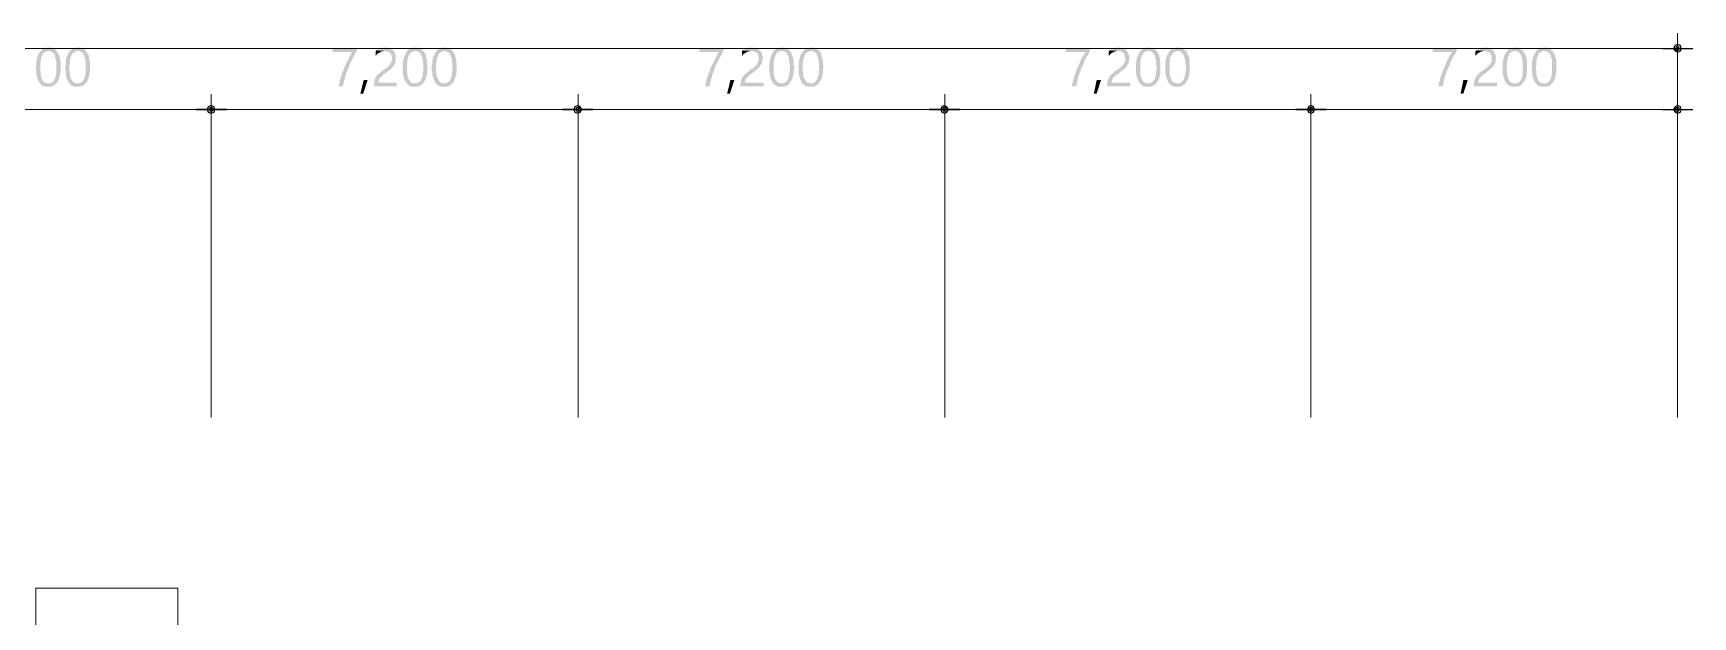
# Model space of a CAD drawing. Header units: millimetres. Extents: x -750 to 90962, y 11972 to 66109.
# Drawn here: x 58176 to 90761, y 38042 to 49506 of the extents above; entities that cross this region are included whole.
import ezdxf

# ---------------------------------------------------------------- set-up
doc = ezdxf.new("R2010")
doc.units = ezdxf.units.MM
doc.layers.add('PDF_솔리드 채우기', color=7, linetype='Continuous')
doc.layers.add('PDF_형상', color=7, linetype='Continuous')

msp = doc.modelspace()

# ---------------------------------------------------------------- hatches: boundary and pattern name
at = {"layer": 'PDF_솔리드 채우기', "transparency": 33554559}
for points in [[(58482, 49223), (58482, 49223), (58454, 49223), (58435, 49223), (58416, 49214), (58397, 49205), (58378, 49205), (58369, 49195), (58350, 49186), (58331, 49167), (58322, 49158), (58482, 49158), (58482, 49158), (58491, 49158), (58510, 49148), (58520, 49148), (58538, 49139), (58548, 49139), (58557, 49129), (58567, 49120), (58576, 49111), (58585, 49092), (58595, 49082), (58604, 49063), (58604, 49045), (58614, 49026), (58614, 49007), (58623, 48988), (58623, 48969), (58633, 48941), (58633, 48913), (58633, 48885), (58633, 48856), (58633, 48828), (58633, 48809), (58633, 48781), (58633, 48753), (58633, 48725), (58623, 48706), (58623, 48678), (58614, 48659), (58614, 48640), (58604, 48621), (58595, 48602), (58595, 48593), (58585, 48574), (58576, 48565), (58567, 48555), (58557, 48546), (58538, 48536), (58529, 48527), (58520, 48527), (58501, 48518), (58491, 48518), (58473, 48518), (58623, 48518), (58642, 48536), (58651, 48546), (58661, 48555), (58670, 48574), (58670, 48593), (58680, 48602), (58689, 48621), (58689, 48640), (58698, 48659), (58698, 48678), (58708, 48696), (58708, 48725), (58708, 48743), (58717, 48762), (58717, 48791), (58717, 48809), (58717, 48838), (58717, 48838), (58717, 48866), (58717, 48894), (58717, 48922), (58708, 48951), (58708, 48969), (58708, 48988), (58698, 49016), (58698, 49035), (58689, 49054), (58689, 49073), (58680, 49092), (58670, 49101), (58661, 49120), (58651, 49139), (58642, 49148), (58633, 49158), (58623, 49167), (58614, 49176), (58604, 49186), (58585, 49195), (58576, 49205), (58557, 49214), (58548, 49214), (58529, 49223), (58520, 49223), (58501, 49223)], [(59056, 49223), (59056, 49223), (59028, 49223), (59009, 49223), (58990, 49214), (58971, 49205), (58953, 49205), (58943, 49195), (58924, 49186), (58905, 49167), (58896, 49158), (59056, 49158), (59056, 49158), (59075, 49158), (59084, 49148), (59094, 49148), (59113, 49139), (59122, 49139), (59131, 49129), (59141, 49120), (59150, 49111), (59160, 49092), (59169, 49082), (59178, 49063), (59178, 49045), (59188, 49026), (59188, 49007), (59197, 48988), (59197, 48969), (59207, 48941), (59207, 48913), (59207, 48885), (59207, 48856), (59207, 48828), (59207, 48809), (59207, 48781), (59207, 48753), (59207, 48725), (59197, 48706), (59197, 48678), (59188, 48659), (59188, 48640), (59178, 48621), (59169, 48602), (59169, 48593), (59160, 48574), (59150, 48565), (59141, 48555), (59131, 48546), (59113, 48536), (59103, 48527), (59094, 48527), (59075, 48518), (59065, 48518), (59047, 48518), (59197, 48518), (59216, 48536), (59225, 48546), (59235, 48555), (59244, 48574), (59244, 48593), (59254, 48602), (59263, 48621), (59263, 48640), (59273, 48659), (59273, 48678), (59282, 48696), (59282, 48725), (59282, 48743), (59291, 48762), (59291, 48791), (59291, 48809), (59291, 48838), (59291, 48838), (59291, 48866), (59291, 48894), (59291, 48922), (59282, 48951), (59282, 48969), (59282, 48988), (59273, 49016), (59273, 49035), (59263, 49054), (59263, 49073), (59254, 49092), (59244, 49101), (59235, 49120), (59225, 49139), (59216, 49148), (59207, 49158), (59197, 49167), (59188, 49176), (59178, 49186), (59160, 49195), (59150, 49205), (59131, 49214), (59122, 49214), (59103, 49223), (59094, 49223), (59075, 49223)], [(64534, 49214), (64054, 49214), (64054, 49139), (64440, 49139), (64430, 49129), (64421, 49111), (64411, 49092), (64402, 49073), (64393, 49054), (64383, 49035), (64374, 49016), (64364, 48998), (64355, 48979), (64345, 48960), (64336, 48941), (64327, 48922), (64317, 48913), (64308, 48894), (64308, 48875), (64298, 48866), (64289, 48847), (64280, 48828), (64270, 48809), (64270, 48791), (64261, 48762), (64251, 48743), (64242, 48725), (64233, 48706), (64233, 48687), (64223, 48668), (64214, 48649), (64214, 48640), (64204, 48621), (64204, 48602), (64195, 48574), (64195, 48555), (64185, 48536), (64185, 48518), (64176, 48499), (64176, 48480), (64176, 48461), (64261, 48461), (64261, 48471), (64261, 48489), (64270, 48508), (64270, 48527), (64270, 48546), (64280, 48565), (64280, 48583), (64289, 48602), (64298, 48621), (64298, 48640), (64308, 48668), (64317, 48687), (64317, 48706), (64327, 48734), (64336, 48753), (64345, 48772), (64345, 48791), (64355, 48800), (64364, 48819), (64374, 48838), (64374, 48856), (64383, 48875), (64393, 48894), (64402, 48913), (64411, 48932), (64421, 48951), (64430, 48969), (64440, 48988), (64449, 49007), (64458, 49026), (64468, 49045), (64477, 49063), (64487, 49082), (64496, 49101), (64505, 49120), (64515, 49139), (64534, 49158)], [(65089, 49223), (65080, 49223), (65061, 49223), (65033, 49223), (65014, 49214), (64995, 49214), (64976, 49205), (64957, 49195), (64948, 49186), (64929, 49176), (64910, 49167), (65080, 49158), (65089, 49158), (65108, 49148), (65136, 49148), (65145, 49139), (65164, 49129), (65183, 49120), (65193, 49111), (65202, 49092), (65211, 49073), (65211, 49054), (65221, 49035), (65221, 49007), (65221, 48988), (65221, 48969), (65211, 48951), (65202, 48932), (65193, 48913), (65183, 48894), (65183, 48885), (65164, 48875), (65155, 48866), (65145, 48847), (65127, 48838), (65108, 48819), (65089, 48809), (65070, 48791), (65051, 48781), (65033, 48762), (65014, 48753), (64995, 48734), (64976, 48725), (64967, 48715), (64957, 48696), (64938, 48687), (64929, 48668), (64910, 48659), (64901, 48640), (64891, 48621), (64882, 48602), (64882, 48602), (64882, 48583), (64873, 48565), (64873, 48546), (64873, 48518), (64873, 48499), (64873, 48461), (65315, 48461), (65315, 48536), (64957, 48536), (64957, 48546), (64957, 48565), (64957, 48583), (64967, 48602), (64976, 48612), (64985, 48631), (64995, 48640), (65014, 48659), (65014, 48659), (65023, 48668), (65042, 48678), (65051, 48696), (65070, 48706), (65089, 48715), (65108, 48734), (65136, 48753), (65145, 48762), (65164, 48781), (65183, 48791), (65202, 48809), (65221, 48819), (65230, 48838), (65240, 48847), (65249, 48866), (65258, 48875), (65268, 48885), (65277, 48894), (65277, 48913), (65287, 48932), (65296, 48951), (65296, 48979), (65296, 48998), (65296, 49016), (65296, 49026), (65296, 49045), (65296, 49063), (65287, 49082), (65287, 49101), (65277, 49120), (65268, 49139), (65258, 49158), (65240, 49167), (65240, 49176), (65221, 49186), (65202, 49195), (65183, 49205), (65174, 49214), (65145, 49214), (65127, 49223), (65108, 49223)], [(65682, 49223), (65673, 49223), (65654, 49223), (65635, 49223), (65616, 49214), (65597, 49205), (65578, 49205), (65560, 49195), (65550, 49186), (65531, 49167), (65522, 49158), (65673, 49158), (65682, 49158), (65691, 49158), (65710, 49148), (65720, 49148), (65729, 49139), (65748, 49139), (65757, 49129), (65767, 49120), (65776, 49111), (65785, 49092), (65795, 49082), (65795, 49063), (65804, 49045), (65814, 49026), (65814, 49007), (65823, 48988), (65823, 48969), (65823, 48941), (65833, 48913), (65833, 48885), (65833, 48856), (65833, 48828), (65833, 48809), (65833, 48781), (65833, 48753), (65823, 48725), (65823, 48706), (65823, 48678), (65814, 48659), (65814, 48640), (65804, 48621), (65795, 48602), (65785, 48593), (65785, 48574), (65776, 48565), (65767, 48555), (65748, 48546), (65738, 48536), (65729, 48527), (65720, 48527), (65701, 48518), (65691, 48518), (65673, 48518), (65823, 48518), (65842, 48536), (65851, 48546), (65861, 48555), (65861, 48574), (65870, 48593), (65880, 48602), (65889, 48621), (65889, 48640), (65898, 48659), (65898, 48678), (65908, 48696), (65908, 48725), (65908, 48743), (65908, 48762), (65917, 48791), (65917, 48809), (65917, 48838), (65917, 48838), (65917, 48866), (65917, 48894), (65908, 48922), (65908, 48951), (65908, 48969), (65908, 48988), (65898, 49016), (65898, 49035), (65889, 49054), (65880, 49073), (65880, 49092), (65870, 49101), (65861, 49120), (65851, 49139), (65842, 49148), (65833, 49158), (65823, 49167), (65814, 49176), (65795, 49186), (65785, 49195), (65776, 49205), (65757, 49214), (65748, 49214), (65729, 49223), (65710, 49223), (65701, 49223)], [(66256, 49223), (66256, 49223), (66228, 49223), (66209, 49223), (66190, 49214), (66171, 49205), (66153, 49205), (66143, 49195), (66124, 49186), (66105, 49167), (66096, 49158), (66256, 49158), (66256, 49158), (66265, 49158), (66284, 49148), (66294, 49148), (66303, 49139), (66322, 49139), (66331, 49129), (66341, 49120), (66350, 49111), (66360, 49092), (66369, 49082), (66369, 49063), (66378, 49045), (66388, 49026), (66388, 49007), (66397, 48988), (66397, 48969), (66397, 48941), (66407, 48913), (66407, 48885), (66407, 48856), (66407, 48828), (66407, 48809), (66407, 48781), (66407, 48753), (66397, 48725), (66397, 48706), (66397, 48678), (66388, 48659), (66388, 48640), (66378, 48621), (66369, 48602), (66360, 48593), (66360, 48574), (66350, 48565), (66341, 48555), (66322, 48546), (66313, 48536), (66303, 48527), (66294, 48527), (66275, 48518), (66265, 48518), (66247, 48518), (66397, 48518), (66416, 48536), (66425, 48546), (66435, 48555), (66435, 48574), (66444, 48593), (66454, 48602), (66463, 48621), (66463, 48640), (66473, 48659), (66473, 48678), (66482, 48696), (66482, 48725), (66482, 48743), (66491, 48762), (66491, 48791), (66491, 48809), (66491, 48838), (66491, 48838), (66491, 48866), (66491, 48894), (66482, 48922), (66482, 48951), (66482, 48969), (66482, 48988), (66473, 49016), (66473, 49035), (66463, 49054), (66454, 49073), (66454, 49092), (66444, 49101), (66435, 49120), (66425, 49139), (66416, 49148), (66407, 49158), (66397, 49167), (66388, 49176), (66369, 49186), (66360, 49195), (66350, 49205), (66331, 49214), (66322, 49214), (66303, 49223), (66294, 49223), (66275, 49223)], [(71734, 49214), (71254, 49214), (71254, 49139), (71630, 49139), (71630, 49129), (71621, 49111), (71611, 49092), (71602, 49073), (71593, 49054), (71583, 49035), (71574, 49016), (71564, 48998), (71555, 48979), (71545, 48960), (71536, 48941), (71527, 48922), (71517, 48913), (71508, 48894), (71498, 48875), (71498, 48866), (71489, 48847), (71480, 48828), (71470, 48809), (71461, 48791), (71461, 48762), (71451, 48743), (71442, 48725), (71433, 48706), (71433, 48687), (71423, 48668), (71414, 48649), (71414, 48640), (71404, 48621), (71395, 48602), (71395, 48574), (71385, 48555), (71385, 48536), (71376, 48518), (71376, 48499), (71376, 48480), (71367, 48461), (71461, 48461), (71461, 48471), (71461, 48489), (71461, 48508), (71470, 48527), (71470, 48546), (71480, 48565), (71480, 48583), (71489, 48602), (71489, 48621), (71498, 48640), (71508, 48668), (71508, 48687), (71517, 48706), (71527, 48734), (71536, 48753), (71545, 48772), (71545, 48791), (71555, 48800), (71564, 48819), (71564, 48838), (71574, 48856), (71583, 48875), (71593, 48894), (71602, 48913), (71611, 48932), (71621, 48951), (71630, 48969), (71640, 48988), (71649, 49007), (71658, 49026), (71668, 49045), (71677, 49063), (71687, 49082), (71696, 49101), (71705, 49120), (71715, 49139), (71734, 49158)], [(72280, 49223), (72280, 49223), (72261, 49223), (72233, 49223), (72214, 49214), (72195, 49214), (72176, 49205), (72157, 49195), (72138, 49186), (72129, 49176), (72110, 49167), (72270, 49158), (72289, 49158), (72308, 49148), (72327, 49148), (72345, 49139), (72364, 49129), (72383, 49120), (72393, 49111), (72402, 49092), (72411, 49073), (72411, 49054), (72421, 49035), (72421, 49007), (72421, 48988), (72411, 48969), (72411, 48951), (72402, 48932), (72393, 48913), (72383, 48894), (72374, 48885), (72364, 48875), (72355, 48866), (72336, 48847), (72327, 48838), (72308, 48819), (72289, 48809), (72270, 48791), (72251, 48781), (72233, 48762), (72214, 48753), (72195, 48734), (72176, 48725), (72167, 48715), (72148, 48696), (72138, 48687), (72129, 48668), (72110, 48659), (72101, 48640), (72091, 48621), (72082, 48602), (72082, 48602), (72073, 48583), (72073, 48565), (72073, 48546), (72063, 48518), (72063, 48499), (72063, 48461), (72515, 48461), (72515, 48536), (72148, 48536), (72157, 48546), (72157, 48565), (72157, 48583), (72167, 48602), (72176, 48612), (72185, 48631), (72195, 48640), (72214, 48659), (72214, 48659), (72223, 48668), (72242, 48678), (72251, 48696), (72270, 48706), (72289, 48715), (72308, 48734), (72336, 48753), (72345, 48762), (72364, 48781), (72383, 48791), (72402, 48809), (72411, 48819), (72430, 48838), (72440, 48847), (72449, 48866), (72458, 48875), (72458, 48885), (72468, 48894), (72477, 48913), (72487, 48932), (72487, 48951), (72496, 48979), (72496, 48998), (72496, 49016), (72496, 49026), (72496, 49045), (72496, 49063), (72487, 49082), (72487, 49101), (72477, 49120), (72468, 49139), (72449, 49158), (72440, 49167), (72430, 49176), (72421, 49186), (72402, 49195), (72383, 49205), (72364, 49214), (72345, 49214), (72327, 49223), (72308, 49223)], [(72882, 49223), (72873, 49223), (72854, 49223), (72835, 49223), (72816, 49214), (72797, 49205), (72778, 49205), (72760, 49195), (72750, 49186), (72731, 49167), (72722, 49158), (72873, 49158), (72882, 49158), (72891, 49158), (72910, 49148), (72920, 49148), (72929, 49139), (72938, 49139), (72957, 49129), (72967, 49120), (72976, 49111), (72976, 49092), (72985, 49082), (72995, 49063), (73004, 49045), (73004, 49026), (73014, 49007), (73014, 48988), (73023, 48969), (73023, 48941), (73023, 48913), (73033, 48885), (73033, 48856), (73033, 48828), (73033, 48809), (73033, 48781), (73023, 48753), (73023, 48725), (73023, 48706), (73014, 48678), (73014, 48659), (73004, 48640), (73004, 48621), (72995, 48602), (72985, 48593), (72976, 48574), (72967, 48565), (72957, 48555), (72948, 48546), (72938, 48536), (72929, 48527), (72910, 48527), (72901, 48518), (72882, 48518), (72873, 48518), (73023, 48518), (73033, 48536), (73051, 48546), (73051, 48555), (73061, 48574), (73070, 48593), (73080, 48602), (73080, 48621), (73089, 48640), (73098, 48659), (73098, 48678), (73098, 48696), (73108, 48725), (73108, 48743), (73108, 48762), (73108, 48791), (73117, 48809), (73117, 48838), (73117, 48838), (73117, 48866), (73108, 48894), (73108, 48922), (73108, 48951), (73108, 48969), (73098, 48988), (73098, 49016), (73089, 49035), (73089, 49054), (73080, 49073), (73070, 49092), (73070, 49101), (73061, 49120), (73051, 49139), (73042, 49148), (73033, 49158), (73023, 49167), (73014, 49176), (72995, 49186), (72985, 49195), (72976, 49205), (72957, 49214), (72948, 49214), (72929, 49223), (72910, 49223), (72901, 49223)], [(73456, 49223), (73447, 49223), (73428, 49223), (73409, 49223), (73390, 49214), (73371, 49205), (73353, 49205), (73334, 49195), (73324, 49186), (73305, 49167), (73296, 49158), (73447, 49158), (73456, 49158), (73465, 49158), (73484, 49148), (73494, 49148), (73503, 49139), (73513, 49139), (73531, 49129), (73541, 49120), (73550, 49111), (73560, 49092), (73560, 49082), (73569, 49063), (73578, 49045), (73578, 49026), (73588, 49007), (73597, 48988), (73597, 48969), (73597, 48941), (73607, 48913), (73607, 48885), (73607, 48856), (73607, 48828), (73607, 48809), (73607, 48781), (73607, 48753), (73597, 48725), (73597, 48706), (73597, 48678), (73588, 48659), (73578, 48640), (73578, 48621), (73569, 48602), (73560, 48593), (73550, 48574), (73541, 48565), (73531, 48555), (73522, 48546), (73513, 48536), (73503, 48527), (73484, 48527), (73475, 48518), (73456, 48518), (73447, 48518), (73597, 48518), (73607, 48536), (73625, 48546), (73625, 48555), (73635, 48574), (73644, 48593), (73654, 48602), (73654, 48621), (73663, 48640), (73673, 48659), (73673, 48678), (73673, 48696), (73682, 48725), (73682, 48743), (73682, 48762), (73682, 48791), (73691, 48809), (73691, 48838), (73691, 48838), (73691, 48866), (73682, 48894), (73682, 48922), (73682, 48951), (73682, 48969), (73673, 48988), (73673, 49016), (73663, 49035), (73663, 49054), (73654, 49073), (73644, 49092), (73644, 49101), (73635, 49120), (73625, 49139), (73616, 49148), (73607, 49158), (73597, 49167), (73588, 49176), (73569, 49186), (73560, 49195), (73550, 49205), (73531, 49214), (73522, 49214), (73503, 49223), (73484, 49223), (73475, 49223)], [(78924, 49214), (78454, 49214), (78454, 49139), (78830, 49139), (78830, 49129), (78821, 49111), (78811, 49092), (78802, 49073), (78783, 49054), (78774, 49035), (78764, 49016), (78755, 48998), (78745, 48979), (78736, 48960), (78727, 48941), (78727, 48922), (78717, 48913), (78708, 48894), (78698, 48875), (78698, 48866), (78689, 48847), (78680, 48828), (78670, 48809), (78661, 48791), (78651, 48762), (78651, 48743), (78642, 48725), (78633, 48706), (78623, 48687), (78623, 48668), (78614, 48649), (78614, 48640), (78604, 48621), (78595, 48602), (78595, 48574), (78585, 48555), (78585, 48536), (78576, 48518), (78576, 48499), (78567, 48480), (78567, 48461), (78661, 48461), (78661, 48471), (78661, 48489), (78661, 48508), (78670, 48527), (78670, 48546), (78680, 48565), (78680, 48583), (78689, 48602), (78689, 48621), (78698, 48640), (78698, 48668), (78708, 48687), (78717, 48706), (78727, 48734), (78736, 48753), (78736, 48772), (78745, 48791), (78755, 48800), (78755, 48819), (78764, 48838), (78774, 48856), (78783, 48875), (78793, 48894), (78802, 48913), (78802, 48932), (78811, 48951), (78821, 48969), (78830, 48988), (78840, 49007), (78849, 49026), (78858, 49045), (78877, 49063), (78887, 49082), (78896, 49101), (78905, 49120), (78915, 49139), (78924, 49158)], [(79480, 49223), (79480, 49223), (79451, 49223), (79433, 49223), (79414, 49214), (79395, 49214), (79376, 49205), (79357, 49195), (79338, 49186), (79320, 49176), (79310, 49167), (79470, 49158), (79489, 49158), (79508, 49148), (79527, 49148), (79545, 49139), (79564, 49129), (79574, 49120), (79583, 49111), (79602, 49092), (79602, 49073), (79611, 49054), (79611, 49035), (79621, 49007), (79621, 48988), (79611, 48969), (79611, 48951), (79602, 48932), (79593, 48913), (79583, 48894), (79574, 48885), (79564, 48875), (79555, 48866), (79536, 48847), (79527, 48838), (79508, 48819), (79489, 48809), (79470, 48791), (79451, 48781), (79423, 48762), (79404, 48753), (79395, 48734), (79376, 48725), (79367, 48715), (79348, 48696), (79338, 48687), (79320, 48668), (79310, 48659), (79301, 48640), (79291, 48621), (79282, 48602), (79282, 48602), (79273, 48583), (79273, 48565), (79263, 48546), (79263, 48518), (79263, 48499), (79263, 48461), (79715, 48461), (79715, 48536), (79348, 48536), (79348, 48546), (79357, 48565), (79357, 48583), (79367, 48602), (79367, 48612), (79376, 48631), (79395, 48640), (79414, 48659), (79414, 48659), (79423, 48668), (79433, 48678), (79451, 48696), (79470, 48706), (79489, 48715), (79508, 48734), (79527, 48753), (79545, 48762), (79564, 48781), (79583, 48791), (79602, 48809), (79611, 48819), (79630, 48838), (79640, 48847), (79649, 48866), (79658, 48875), (79658, 48885), (79668, 48894), (79677, 48913), (79687, 48932), (79687, 48951), (79696, 48979), (79696, 48998), (79696, 49016), (79696, 49026), (79696, 49045), (79696, 49063), (79687, 49082), (79677, 49101), (79668, 49120), (79658, 49139), (79649, 49158), (79640, 49167), (79630, 49176), (79621, 49186), (79602, 49195), (79583, 49205), (79564, 49214), (79545, 49214), (79527, 49223), (79508, 49223)], [(80082, 49223), (80073, 49223), (80054, 49223), (80035, 49223), (80016, 49214), (79997, 49205), (79978, 49205), (79960, 49195), (79941, 49186), (79931, 49167), (79913, 49158), (80073, 49158), (80073, 49158), (80091, 49158), (80101, 49148), (80120, 49148), (80129, 49139), (80138, 49139), (80148, 49129), (80157, 49120), (80167, 49111), (80176, 49092), (80185, 49082), (80195, 49063), (80204, 49045), (80204, 49026), (80214, 49007), (80214, 48988), (80223, 48969), (80223, 48941), (80223, 48913), (80223, 48885), (80233, 48856), (80233, 48828), (80233, 48809), (80223, 48781), (80223, 48753), (80223, 48725), (80223, 48706), (80214, 48678), (80214, 48659), (80204, 48640), (80204, 48621), (80195, 48602), (80185, 48593), (80176, 48574), (80167, 48565), (80157, 48555), (80148, 48546), (80138, 48536), (80129, 48527), (80110, 48527), (80101, 48518), (80082, 48518), (80073, 48518), (80223, 48518), (80233, 48536), (80242, 48546), (80251, 48555), (80261, 48574), (80270, 48593), (80280, 48602), (80280, 48621), (80289, 48640), (80289, 48659), (80298, 48678), (80298, 48696), (80308, 48725), (80308, 48743), (80308, 48762), (80308, 48791), (80308, 48809), (80308, 48838), (80308, 48838), (80308, 48866), (80308, 48894), (80308, 48922), (80308, 48951), (80308, 48969), (80298, 48988), (80298, 49016), (80289, 49035), (80289, 49054), (80280, 49073), (80270, 49092), (80261, 49101), (80261, 49120), (80251, 49139), (80242, 49148), (80233, 49158), (80223, 49167), (80204, 49176), (80195, 49186), (80185, 49195), (80167, 49205), (80157, 49214), (80138, 49214), (80129, 49223), (80110, 49223), (80091, 49223)], [(80656, 49223), (80647, 49223), (80628, 49223), (80609, 49223), (80590, 49214), (80571, 49205), (80553, 49205), (80534, 49195), (80515, 49186), (80505, 49167), (80487, 49158), (80647, 49158), (80647, 49158), (80665, 49158), (80675, 49148), (80694, 49148), (80703, 49139), (80713, 49139), (80722, 49129), (80731, 49120), (80741, 49111), (80750, 49092), (80760, 49082), (80769, 49063), (80778, 49045), (80778, 49026), (80788, 49007), (80788, 48988), (80797, 48969), (80797, 48941), (80797, 48913), (80807, 48885), (80807, 48856), (80807, 48828), (80807, 48809), (80807, 48781), (80797, 48753), (80797, 48725), (80797, 48706), (80788, 48678), (80788, 48659), (80778, 48640), (80778, 48621), (80769, 48602), (80760, 48593), (80750, 48574), (80741, 48565), (80731, 48555), (80722, 48546), (80713, 48536), (80703, 48527), (80684, 48527), (80675, 48518), (80656, 48518), (80647, 48518), (80797, 48518), (80807, 48536), (80825, 48546), (80825, 48555), (80835, 48574), (80844, 48593), (80854, 48602), (80854, 48621), (80863, 48640), (80863, 48659), (80873, 48678), (80873, 48696), (80882, 48725), (80882, 48743), (80882, 48762), (80882, 48791), (80882, 48809), (80882, 48838), (80882, 48838), (80882, 48866), (80882, 48894), (80882, 48922), (80882, 48951), (80882, 48969), (80873, 48988), (80873, 49016), (80863, 49035), (80863, 49054), (80854, 49073), (80844, 49092), (80835, 49101), (80835, 49120), (80825, 49139), (80816, 49148), (80807, 49158), (80797, 49167), (80778, 49176), (80769, 49186), (80760, 49195), (80741, 49205), (80731, 49214), (80713, 49214), (80703, 49223), (80684, 49223), (80665, 49223)], [(86124, 49214), (85654, 49214), (85654, 49139), (86030, 49139), (86030, 49129), (86021, 49111), (86002, 49092), (85993, 49073), (85983, 49054), (85974, 49035), (85964, 49016), (85955, 48998), (85945, 48979), (85936, 48960), (85927, 48941), (85917, 48922), (85917, 48913), (85908, 48894), (85898, 48875), (85898, 48866), (85889, 48847), (85880, 48828), (85870, 48809), (85861, 48791), (85851, 48762), (85842, 48743), (85842, 48725), (85833, 48706), (85823, 48687), (85814, 48668), (85814, 48649), (85804, 48640), (85804, 48621), (85795, 48602), (85795, 48574), (85785, 48555), (85776, 48536), (85776, 48518), (85776, 48499), (85767, 48480), (85767, 48461), (85851, 48461), (85851, 48471), (85861, 48489), (85861, 48508), (85861, 48527), (85870, 48546), (85870, 48565), (85880, 48583), (85880, 48602), (85889, 48621), (85898, 48640), (85898, 48668), (85908, 48687), (85917, 48706), (85927, 48734), (85927, 48753), (85936, 48772), (85945, 48791), (85955, 48800), (85955, 48819), (85964, 48838), (85974, 48856), (85983, 48875), (85993, 48894), (85993, 48913), (86002, 48932), (86011, 48951), (86021, 48969), (86030, 48988), (86040, 49007), (86049, 49026), (86058, 49045), (86068, 49063), (86077, 49082), (86096, 49101), (86105, 49120), (86115, 49139), (86124, 49158)], [(86680, 49223), (86680, 49223), (86651, 49223), (86633, 49223), (86614, 49214), (86595, 49214), (86576, 49205), (86557, 49195), (86538, 49186), (86520, 49176), (86510, 49167), (86670, 49158), (86689, 49158), (86708, 49148), (86727, 49148), (86745, 49139), (86764, 49129), (86774, 49120), (86783, 49111), (86793, 49092), (86802, 49073), (86811, 49054), (86811, 49035), (86811, 49007), (86811, 48988), (86811, 48969), (86811, 48951), (86802, 48932), (86793, 48913), (86783, 48894), (86774, 48885), (86764, 48875), (86755, 48866), (86736, 48847), (86717, 48838), (86708, 48819), (86689, 48809), (86661, 48791), (86642, 48781), (86623, 48762), (86604, 48753), (86585, 48734), (86576, 48725), (86557, 48715), (86548, 48696), (86538, 48687), (86520, 48668), (86510, 48659), (86501, 48640), (86491, 48621), (86482, 48602), (86482, 48602), (86473, 48583), (86473, 48565), (86463, 48546), (86463, 48518), (86463, 48499), (86463, 48461), (86915, 48461), (86915, 48536), (86548, 48536), (86548, 48546), (86548, 48565), (86557, 48583), (86567, 48602), (86567, 48612), (86576, 48631), (86595, 48640), (86614, 48659), (86614, 48659), (86623, 48668), (86633, 48678), (86651, 48696), (86670, 48706), (86689, 48715), (86708, 48734), (86727, 48753), (86745, 48762), (86764, 48781), (86783, 48791), (86793, 48809), (86811, 48819), (86821, 48838), (86840, 48847), (86849, 48866), (86858, 48875), (86858, 48885), (86868, 48894), (86877, 48913), (86887, 48932), (86887, 48951), (86887, 48979), (86896, 48998), (86896, 49016), (86896, 49026), (86896, 49045), (86887, 49063), (86887, 49082), (86877, 49101), (86868, 49120), (86858, 49139), (86849, 49158), (86840, 49167), (86830, 49176), (86811, 49186), (86802, 49195), (86783, 49205), (86764, 49214), (86745, 49214), (86727, 49223), (86698, 49223)], [(87273, 49223), (87273, 49223), (87254, 49223), (87235, 49223), (87207, 49214), (87188, 49205), (87178, 49205), (87160, 49195), (87141, 49186), (87131, 49167), (87113, 49158), (87273, 49158), (87273, 49158), (87291, 49158), (87301, 49148), (87310, 49148), (87329, 49139), (87338, 49139), (87348, 49129), (87357, 49120), (87367, 49111), (87376, 49092), (87385, 49082), (87395, 49063), (87395, 49045), (87404, 49026), (87414, 49007), (87414, 48988), (87414, 48969), (87423, 48941), (87423, 48913), (87423, 48885), (87423, 48856), (87423, 48828), (87423, 48809), (87423, 48781), (87423, 48753), (87423, 48725), (87423, 48706), (87414, 48678), (87414, 48659), (87404, 48640), (87395, 48621), (87395, 48602), (87385, 48593), (87376, 48574), (87367, 48565), (87357, 48555), (87348, 48546), (87338, 48536), (87320, 48527), (87310, 48527), (87301, 48518), (87282, 48518), (87263, 48518), (87423, 48518), (87433, 48536), (87442, 48546), (87451, 48555), (87461, 48574), (87470, 48593), (87470, 48602), (87480, 48621), (87489, 48640), (87489, 48659), (87498, 48678), (87498, 48696), (87498, 48725), (87508, 48743), (87508, 48762), (87508, 48791), (87508, 48809), (87508, 48838), (87508, 48838), (87508, 48866), (87508, 48894), (87508, 48922), (87508, 48951), (87498, 48969), (87498, 48988), (87489, 49016), (87489, 49035), (87480, 49054), (87480, 49073), (87470, 49092), (87461, 49101), (87451, 49120), (87442, 49139), (87433, 49148), (87423, 49158), (87414, 49167), (87404, 49176), (87395, 49186), (87385, 49195), (87367, 49205), (87357, 49214), (87338, 49214), (87329, 49223), (87310, 49223), (87291, 49223)], [(87847, 49223), (87847, 49223), (87828, 49223), (87809, 49223), (87790, 49214), (87771, 49205), (87753, 49205), (87734, 49195), (87715, 49186), (87705, 49167), (87687, 49158), (87847, 49158), (87847, 49158), (87865, 49158), (87875, 49148), (87894, 49148), (87903, 49139), (87913, 49139), (87922, 49129), (87931, 49120), (87941, 49111), (87950, 49092), (87960, 49082), (87969, 49063), (87969, 49045), (87978, 49026), (87988, 49007), (87988, 48988), (87997, 48969), (87997, 48941), (87997, 48913), (87997, 48885), (87997, 48856), (87997, 48828), (87997, 48809), (87997, 48781), (87997, 48753), (87997, 48725), (87997, 48706), (87988, 48678), (87988, 48659), (87978, 48640), (87969, 48621), (87969, 48602), (87960, 48593), (87950, 48574), (87941, 48565), (87931, 48555), (87922, 48546), (87913, 48536), (87894, 48527), (87884, 48527), (87875, 48518), (87856, 48518), (87847, 48518), (87997, 48518), (88007, 48536), (88016, 48546), (88025, 48555), (88035, 48574), (88044, 48593), (88044, 48602), (88054, 48621), (88063, 48640), (88063, 48659), (88073, 48678), (88073, 48696), (88073, 48725), (88082, 48743), (88082, 48762), (88082, 48791), (88082, 48809), (88082, 48838), (88082, 48838), (88082, 48866), (88082, 48894), (88082, 48922), (88082, 48951), (88073, 48969), (88073, 48988), (88073, 49016), (88063, 49035), (88054, 49054), (88054, 49073), (88044, 49092), (88035, 49101), (88025, 49120), (88025, 49139), (88016, 49148), (87997, 49158), (87988, 49167), (87978, 49176), (87969, 49186), (87960, 49195), (87941, 49205), (87931, 49214), (87913, 49214), (87903, 49223), (87884, 49223), (87865, 49223)], [(58322, 49158), (58313, 49139), (58294, 49120), (58294, 49120), (58284, 49101), (58275, 49092), (58275, 49073), (58265, 49054), (58256, 49045), (58256, 49026), (58247, 49007), (58247, 48988), (58237, 48960), (58237, 48941), (58237, 48922), (58237, 48894), (58237, 48875), (58228, 48847), (58228, 48819), (58228, 48800), (58237, 48772), (58237, 48753), (58237, 48725), (58237, 48706), (58247, 48687), (58247, 48668), (58247, 48649), (58256, 48631), (58265, 48612), (58265, 48593), (58275, 48574), (58284, 48565), (58294, 48546), (58294, 48536), (58313, 48518), (58322, 48508), (58341, 48489), (58350, 48480), (58369, 48471), (58388, 48461), (58407, 48461), (58425, 48452), (58444, 48452), (58463, 48452), (58473, 48452), (58491, 48452), (58510, 48452), (58529, 48461), (58548, 48461), (58567, 48471), (58585, 48480), (58595, 48489), (58614, 48499), (58623, 48518), (58473, 48518), (58463, 48518), (58454, 48518), (58435, 48527), (58425, 48527), (58407, 48536), (58397, 48536), (58388, 48546), (58378, 48555), (58369, 48574), (58360, 48583), (58350, 48602), (58341, 48612), (58341, 48631), (58331, 48649), (58331, 48668), (58322, 48696), (58322, 48715), (58322, 48743), (58313, 48772), (58313, 48800), (58313, 48828), (58313, 48847), (58313, 48875), (58313, 48903), (58322, 48932), (58322, 48951), (58322, 48979), (58331, 48998), (58331, 49016), (58341, 49035), (58350, 49054), (58350, 49073), (58360, 49082), (58369, 49101), (58378, 49111), (58388, 49120), (58397, 49129), (58416, 49139), (58425, 49139), (58435, 49148), (58454, 49148), (58463, 49158), (58482, 49158)], [(58896, 49158), (58887, 49139), (58868, 49120), (58868, 49120), (58858, 49101), (58858, 49092), (58849, 49073), (58840, 49054), (58830, 49045), (58830, 49026), (58821, 49007), (58821, 48988), (58821, 48960), (58811, 48941), (58811, 48922), (58811, 48894), (58811, 48875), (58811, 48847), (58802, 48819), (58802, 48800), (58811, 48772), (58811, 48753), (58811, 48725), (58811, 48706), (58821, 48687), (58821, 48668), (58830, 48649), (58830, 48631), (58840, 48612), (58840, 48593), (58849, 48574), (58858, 48565), (58868, 48546), (58877, 48536), (58887, 48518), (58896, 48508), (58915, 48489), (58924, 48480), (58943, 48471), (58962, 48461), (58981, 48461), (59000, 48452), (59018, 48452), (59037, 48452), (59047, 48452), (59065, 48452), (59084, 48452), (59103, 48461), (59122, 48461), (59141, 48471), (59160, 48480), (59169, 48489), (59188, 48499), (59197, 48518), (59047, 48518), (59037, 48518), (59028, 48518), (59009, 48527), (59000, 48527), (58990, 48536), (58971, 48536), (58962, 48546), (58953, 48555), (58943, 48574), (58934, 48583), (58924, 48602), (58915, 48612), (58915, 48631), (58905, 48649), (58905, 48668), (58896, 48696), (58896, 48715), (58896, 48743), (58887, 48772), (58887, 48800), (58887, 48828), (58887, 48847), (58887, 48875), (58896, 48903), (58896, 48932), (58896, 48951), (58896, 48979), (58905, 48998), (58905, 49016), (58915, 49035), (58924, 49054), (58934, 49073), (58934, 49082), (58943, 49101), (58953, 49111), (58962, 49120), (58971, 49129), (58990, 49139), (59000, 49139), (59009, 49148), (59028, 49148), (59037, 49158), (59056, 49158)], [(64910, 49167), (64901, 49148), (64901, 49063), (64901, 49063), (64920, 49082), (64929, 49101), (64948, 49111), (64967, 49120), (64985, 49129), (64995, 49139), (65014, 49148), (65033, 49148), (65051, 49158), (65080, 49158)], [(65522, 49158), (65503, 49139), (65494, 49120), (65494, 49120), (65484, 49101), (65475, 49092), (65475, 49073), (65465, 49054), (65456, 49045), (65456, 49026), (65447, 49007), (65447, 48988), (65437, 48960), (65437, 48941), (65437, 48922), (65437, 48894), (65428, 48875), (65428, 48847), (65428, 48819), (65428, 48800), (65428, 48772), (65437, 48753), (65437, 48725), (65437, 48706), (65437, 48687), (65447, 48668), (65447, 48649), (65456, 48631), (65456, 48612), (65465, 48593), (65475, 48574), (65484, 48565), (65494, 48546), (65494, 48536), (65513, 48518), (65522, 48508), (65541, 48489), (65550, 48480), (65569, 48471), (65588, 48461), (65607, 48461), (65625, 48452), (65644, 48452), (65663, 48452), (65663, 48452), (65691, 48452), (65710, 48452), (65729, 48461), (65748, 48461), (65767, 48471), (65776, 48480), (65795, 48489), (65814, 48499), (65823, 48518), (65673, 48518), (65663, 48518), (65654, 48518), (65635, 48527), (65625, 48527), (65607, 48536), (65597, 48536), (65588, 48546), (65578, 48555), (65569, 48574), (65560, 48583), (65550, 48602), (65541, 48612), (65541, 48631), (65531, 48649), (65522, 48668), (65522, 48696), (65522, 48715), (65513, 48743), (65513, 48772), (65513, 48800), (65513, 48828), (65513, 48847), (65513, 48875), (65513, 48903), (65522, 48932), (65522, 48951), (65522, 48979), (65531, 48998), (65531, 49016), (65541, 49035), (65550, 49054), (65550, 49073), (65560, 49082), (65569, 49101), (65578, 49111), (65588, 49120), (65597, 49129), (65607, 49139), (65625, 49139), (65635, 49148), (65644, 49148), (65663, 49158), (65673, 49158)], [(66096, 49158), (66077, 49139), (66068, 49120), (66068, 49120), (66058, 49101), (66049, 49092), (66049, 49073), (66040, 49054), (66030, 49045), (66030, 49026), (66021, 49007), (66021, 48988), (66011, 48960), (66011, 48941), (66011, 48922), (66011, 48894), (66002, 48875), (66002, 48847), (66002, 48819), (66002, 48800), (66002, 48772), (66011, 48753), (66011, 48725), (66011, 48706), (66011, 48687), (66021, 48668), (66021, 48649), (66030, 48631), (66040, 48612), (66040, 48593), (66049, 48574), (66058, 48565), (66068, 48546), (66068, 48536), (66087, 48518), (66096, 48508), (66115, 48489), (66124, 48480), (66143, 48471), (66162, 48461), (66181, 48461), (66200, 48452), (66218, 48452), (66237, 48452), (66237, 48452), (66265, 48452), (66284, 48452), (66303, 48461), (66322, 48461), (66341, 48471), (66360, 48480), (66369, 48489), (66388, 48499), (66397, 48518), (66247, 48518), (66237, 48518), (66228, 48518), (66209, 48527), (66200, 48527), (66181, 48536), (66171, 48536), (66162, 48546), (66153, 48555), (66143, 48574), (66134, 48583), (66124, 48602), (66115, 48612), (66115, 48631), (66105, 48649), (66096, 48668), (66096, 48696), (66096, 48715), (66087, 48743), (66087, 48772), (66087, 48800), (66087, 48828), (66087, 48847), (66087, 48875), (66087, 48903), (66096, 48932), (66096, 48951), (66096, 48979), (66105, 48998), (66105, 49016), (66115, 49035), (66124, 49054), (66124, 49073), (66134, 49082), (66143, 49101), (66153, 49111), (66162, 49120), (66171, 49129), (66181, 49139), (66200, 49139), (66209, 49148), (66218, 49148), (66237, 49158), (66256, 49158)], [(72110, 49167), (72091, 49148), (72091, 49063), (72101, 49063), (72110, 49082), (72129, 49101), (72148, 49111), (72167, 49120), (72176, 49129), (72195, 49139), (72214, 49148), (72233, 49148), (72251, 49158), (72270, 49158)], [(72722, 49158), (72703, 49139), (72694, 49120), (72694, 49120), (72684, 49101), (72675, 49092), (72665, 49073), (72665, 49054), (72656, 49045), (72647, 49026), (72647, 49007), (72647, 48988), (72637, 48960), (72637, 48941), (72637, 48922), (72628, 48894), (72628, 48875), (72628, 48847), (72628, 48819), (72628, 48800), (72628, 48772), (72628, 48753), (72637, 48725), (72637, 48706), (72637, 48687), (72647, 48668), (72647, 48649), (72656, 48631), (72656, 48612), (72665, 48593), (72675, 48574), (72684, 48565), (72684, 48546), (72694, 48536), (72703, 48518), (72722, 48508), (72731, 48489), (72750, 48480), (72769, 48471), (72788, 48461), (72807, 48461), (72825, 48452), (72844, 48452), (72863, 48452), (72863, 48452), (72882, 48452), (72910, 48452), (72929, 48461), (72948, 48461), (72967, 48471), (72976, 48480), (72995, 48489), (73014, 48499), (73023, 48518), (72873, 48518), (72863, 48518), (72844, 48518), (72835, 48527), (72816, 48527), (72807, 48536), (72797, 48536), (72788, 48546), (72778, 48555), (72769, 48574), (72760, 48583), (72750, 48602), (72741, 48612), (72731, 48631), (72731, 48649), (72722, 48668), (72722, 48696), (72713, 48715), (72713, 48743), (72713, 48772), (72713, 48800), (72713, 48828), (72713, 48847), (72713, 48875), (72713, 48903), (72713, 48932), (72722, 48951), (72722, 48979), (72722, 48998), (72731, 49016), (72741, 49035), (72741, 49054), (72750, 49073), (72760, 49082), (72769, 49101), (72778, 49111), (72788, 49120), (72797, 49129), (72807, 49139), (72816, 49139), (72835, 49148), (72844, 49148), (72863, 49158), (72873, 49158)], [(73296, 49158), (73277, 49139), (73268, 49120), (73268, 49120), (73258, 49101), (73249, 49092), (73240, 49073), (73240, 49054), (73230, 49045), (73230, 49026), (73221, 49007), (73221, 48988), (73211, 48960), (73211, 48941), (73211, 48922), (73202, 48894), (73202, 48875), (73202, 48847), (73202, 48819), (73202, 48800), (73202, 48772), (73202, 48753), (73211, 48725), (73211, 48706), (73211, 48687), (73221, 48668), (73221, 48649), (73230, 48631), (73230, 48612), (73240, 48593), (73249, 48574), (73258, 48565), (73258, 48546), (73268, 48536), (73277, 48518), (73296, 48508), (73305, 48489), (73324, 48480), (73343, 48471), (73362, 48461), (73381, 48461), (73400, 48452), (73418, 48452), (73437, 48452), (73437, 48452), (73465, 48452), (73484, 48452), (73503, 48461), (73522, 48461), (73541, 48471), (73550, 48480), (73569, 48489), (73588, 48499), (73597, 48518), (73447, 48518), (73437, 48518), (73418, 48518), (73409, 48527), (73390, 48527), (73381, 48536), (73371, 48536), (73362, 48546), (73353, 48555), (73343, 48574), (73334, 48583), (73324, 48602), (73315, 48612), (73305, 48631), (73305, 48649), (73296, 48668), (73296, 48696), (73296, 48715), (73287, 48743), (73287, 48772), (73287, 48800), (73287, 48828), (73287, 48847), (73287, 48875), (73287, 48903), (73287, 48932), (73296, 48951), (73296, 48979), (73305, 48998), (73305, 49016), (73315, 49035), (73315, 49054), (73324, 49073), (73334, 49082), (73343, 49101), (73353, 49111), (73362, 49120), (73371, 49129), (73381, 49139), (73400, 49139), (73409, 49148), (73418, 49148), (73437, 49158), (73447, 49158)], [(79310, 49167), (79291, 49148), (79291, 49063), (79301, 49063), (79310, 49082), (79329, 49101), (79348, 49111), (79357, 49120), (79376, 49129), (79395, 49139), (79414, 49148), (79433, 49148), (79451, 49158), (79470, 49158)], [(79913, 49158), (79903, 49139), (79894, 49120), (79894, 49120), (79884, 49101), (79875, 49092), (79865, 49073), (79856, 49054), (79856, 49045), (79847, 49026), (79847, 49007), (79837, 48988), (79837, 48960), (79837, 48941), (79828, 48922), (79828, 48894), (79828, 48875), (79828, 48847), (79828, 48819), (79828, 48800), (79828, 48772), (79828, 48753), (79828, 48725), (79837, 48706), (79837, 48687), (79837, 48668), (79847, 48649), (79847, 48631), (79856, 48612), (79865, 48593), (79875, 48574), (79875, 48565), (79884, 48546), (79894, 48536), (79903, 48518), (79922, 48508), (79931, 48489), (79950, 48480), (79969, 48471), (79978, 48461), (79997, 48461), (80016, 48452), (80035, 48452), (80063, 48452), (80063, 48452), (80082, 48452), (80101, 48452), (80120, 48461), (80138, 48461), (80157, 48471), (80176, 48480), (80195, 48489), (80204, 48499), (80223, 48518), (80073, 48518), (80063, 48518), (80044, 48518), (80035, 48527), (80016, 48527), (80007, 48536), (79997, 48536), (79978, 48546), (79969, 48555), (79960, 48574), (79950, 48583), (79950, 48602), (79941, 48612), (79931, 48631), (79931, 48649), (79922, 48668), (79922, 48696), (79913, 48715), (79913, 48743), (79913, 48772), (79913, 48800), (79913, 48828), (79913, 48847), (79913, 48875), (79913, 48903), (79913, 48932), (79913, 48951), (79922, 48979), (79922, 48998), (79931, 49016), (79931, 49035), (79941, 49054), (79950, 49073), (79960, 49082), (79969, 49101), (79978, 49111), (79988, 49120), (79997, 49129), (80007, 49139), (80016, 49139), (80035, 49148), (80044, 49148), (80063, 49158), (80073, 49158)], [(80487, 49158), (80477, 49139), (80468, 49120), (80468, 49120), (80458, 49101), (80449, 49092), (80440, 49073), (80440, 49054), (80430, 49045), (80421, 49026), (80421, 49007), (80411, 48988), (80411, 48960), (80411, 48941), (80402, 48922), (80402, 48894), (80402, 48875), (80402, 48847), (80402, 48819), (80402, 48800), (80402, 48772), (80402, 48753), (80402, 48725), (80411, 48706), (80411, 48687), (80411, 48668), (80421, 48649), (80430, 48631), (80430, 48612), (80440, 48593), (80449, 48574), (80449, 48565), (80458, 48546), (80468, 48536), (80477, 48518), (80496, 48508), (80505, 48489), (80524, 48480), (80543, 48471), (80553, 48461), (80571, 48461), (80590, 48452), (80618, 48452), (80637, 48452), (80637, 48452), (80656, 48452), (80675, 48452), (80703, 48461), (80713, 48461), (80731, 48471), (80750, 48480), (80769, 48489), (80778, 48499), (80797, 48518), (80647, 48518), (80637, 48518), (80618, 48518), (80609, 48527), (80590, 48527), (80581, 48536), (80571, 48536), (80562, 48546), (80543, 48555), (80534, 48574), (80534, 48583), (80524, 48602), (80515, 48612), (80505, 48631), (80505, 48649), (80496, 48668), (80496, 48696), (80487, 48715), (80487, 48743), (80487, 48772), (80487, 48800), (80487, 48828), (80487, 48847), (80487, 48875), (80487, 48903), (80487, 48932), (80496, 48951), (80496, 48979), (80496, 48998), (80505, 49016), (80505, 49035), (80515, 49054), (80524, 49073), (80534, 49082), (80543, 49101), (80553, 49111), (80562, 49120), (80571, 49129), (80581, 49139), (80590, 49139), (80609, 49148), (80618, 49148), (80637, 49158), (80647, 49158)], [(86510, 49167), (86491, 49148), (86491, 49063), (86491, 49063), (86510, 49082), (86529, 49101), (86538, 49111), (86557, 49120), (86576, 49129), (86595, 49139), (86614, 49148), (86633, 49148), (86651, 49158), (86670, 49158)], [(87113, 49158), (87103, 49139), (87094, 49120), (87084, 49120), (87075, 49101), (87075, 49092), (87065, 49073), (87056, 49054), (87056, 49045), (87047, 49026), (87047, 49007), (87037, 48988), (87037, 48960), (87028, 48941), (87028, 48922), (87028, 48894), (87028, 48875), (87028, 48847), (87028, 48819), (87028, 48800), (87028, 48772), (87028, 48753), (87028, 48725), (87028, 48706), (87037, 48687), (87037, 48668), (87047, 48649), (87047, 48631), (87056, 48612), (87065, 48593), (87065, 48574), (87075, 48565), (87084, 48546), (87094, 48536), (87103, 48518), (87113, 48508), (87131, 48489), (87150, 48480), (87160, 48471), (87178, 48461), (87197, 48461), (87216, 48452), (87235, 48452), (87263, 48452), (87263, 48452), (87282, 48452), (87301, 48452), (87320, 48461), (87338, 48461), (87357, 48471), (87376, 48480), (87395, 48489), (87404, 48499), (87423, 48518), (87263, 48518), (87254, 48518), (87244, 48518), (87225, 48527), (87216, 48527), (87207, 48536), (87188, 48536), (87178, 48546), (87169, 48555), (87160, 48574), (87150, 48583), (87141, 48602), (87141, 48612), (87131, 48631), (87122, 48649), (87122, 48668), (87113, 48696), (87113, 48715), (87113, 48743), (87113, 48772), (87103, 48800), (87103, 48828), (87103, 48847), (87113, 48875), (87113, 48903), (87113, 48932), (87113, 48951), (87122, 48979), (87122, 48998), (87131, 49016), (87131, 49035), (87141, 49054), (87150, 49073), (87160, 49082), (87160, 49101), (87169, 49111), (87178, 49120), (87197, 49129), (87207, 49139), (87216, 49139), (87225, 49148), (87244, 49148), (87254, 49158), (87273, 49158)], [(87687, 49158), (87677, 49139), (87668, 49120), (87658, 49120), (87658, 49101), (87649, 49092), (87640, 49073), (87630, 49054), (87630, 49045), (87621, 49026), (87621, 49007), (87611, 48988), (87611, 48960), (87602, 48941), (87602, 48922), (87602, 48894), (87602, 48875), (87602, 48847), (87602, 48819), (87602, 48800), (87602, 48772), (87602, 48753), (87602, 48725), (87602, 48706), (87611, 48687), (87611, 48668), (87621, 48649), (87621, 48631), (87630, 48612), (87640, 48593), (87640, 48574), (87649, 48565), (87658, 48546), (87668, 48536), (87677, 48518), (87696, 48508), (87705, 48489), (87724, 48480), (87734, 48471), (87753, 48461), (87771, 48461), (87790, 48452), (87809, 48452), (87837, 48452), (87837, 48452), (87856, 48452), (87875, 48452), (87894, 48461), (87913, 48461), (87931, 48471), (87950, 48480), (87969, 48489), (87978, 48499), (87997, 48518), (87847, 48518), (87837, 48518), (87818, 48518), (87800, 48527), (87790, 48527), (87781, 48536), (87771, 48536), (87753, 48546), (87743, 48555), (87734, 48574), (87724, 48583), (87715, 48602), (87715, 48612), (87705, 48631), (87696, 48649), (87696, 48668), (87687, 48696), (87687, 48715), (87687, 48743), (87687, 48772), (87687, 48800), (87677, 48828), (87677, 48847), (87687, 48875), (87687, 48903), (87687, 48932), (87687, 48951), (87696, 48979), (87696, 48998), (87705, 49016), (87705, 49035), (87715, 49054), (87724, 49073), (87734, 49082), (87734, 49101), (87743, 49111), (87762, 49120), (87771, 49129), (87781, 49139), (87790, 49139), (87800, 49148), (87818, 49148), (87828, 49158), (87847, 49158)]]:
    msp.add_hatch(color=256, dxfattribs=at).paths.add_polyline_path(points)

# ---------------------------------------------------------------- linework, layer by layer
at = {"layer": 'PDF_솔리드 채우기', "lineweight": 5, "transparency": 33554559}
for points in [[(64741, 48583), (64656, 48320), (64665, 48583), (64600, 48320)], [(71941, 48583), (71856, 48320), (71865, 48583), (71800, 48320)], [(79141, 48583), (79056, 48320), (79056, 48583), (79000, 48320)], [(86341, 48583), (86256, 48320), (86256, 48583), (86200, 48320)]]:
    msp.add_solid(points, dxfattribs=at)
at = {"layer": 'PDF_형상', "lineweight": 5}
for points in [[(11433, 49205), (90313, 49205)], [(90463, 49506), (90463, 41958), (90463, 48311)], [(54623, 48009), (61522, 48009)], [(61823, 48009), (68722, 48009)], [(69023, 48009), (75922, 48009)], [(76223, 48009), (83122, 48009)], [(83414, 48009), (90313, 48009)], [(61014, 37807), (61014, 38607), (58228, 38607), (58228, 37807)]]:
    msp.add_lwpolyline(points, dxfattribs=at)
at = {"layer": 'PDF_형상', "lineweight": 25}
for points in [[(90158, 49205), (90761, 49205)], [(90158, 48010), (90761, 48010)]]:
    msp.add_lwpolyline(points, dxfattribs=at)
for points in [[(90535, 49205), (90516, 49262), (90459, 49281), (90412, 49262), (90384, 49205), (90412, 49158), (90459, 49130), (90516, 49158)], [(90497, 49205), (90488, 49233), (90459, 49243), (90431, 49233), (90422, 49205), (90431, 49177), (90459, 49168), (90488, 49177)], [(61369, 48010), (61971, 48010)], [(61745, 48010), (61726, 48057), (61670, 48085), (61613, 48057), (61595, 48010), (61613, 47954), (61670, 47935), (61726, 47954)], [(61595, 48010), (61613, 47954), (61670, 47935), (61726, 47954), (61745, 48010), (61726, 48057), (61670, 48085), (61613, 48057)], [(61708, 48010), (61698, 48038), (61670, 48048), (61642, 48038), (61632, 48010), (61642, 47982), (61670, 47972), (61698, 47982)], [(61632, 48010), (61642, 47982), (61670, 47972), (61698, 47982), (61708, 48010), (61698, 48038), (61670, 48048), (61642, 48038)], [(68569, 48010), (69171, 48010)], [(68945, 48010), (68917, 48057), (68870, 48085), (68813, 48057), (68794, 48010), (68813, 47954), (68870, 47935), (68917, 47954)], [(68794, 48010), (68813, 47954), (68870, 47935), (68917, 47954), (68945, 48010), (68917, 48057), (68870, 48085), (68813, 48057)], [(68907, 48010), (68898, 48038), (68870, 48048), (68841, 48038), (68832, 48010), (68841, 47982), (68870, 47972), (68898, 47982)], [(68832, 48010), (68841, 47982), (68870, 47972), (68898, 47982), (68907, 48010), (68898, 48038), (68870, 48048), (68841, 48038)], [(75768, 48010), (76371, 48010)], [(76145, 48010), (76116, 48057), (76069, 48085), (76013, 48057), (75994, 48010), (76013, 47954), (76069, 47935), (76116, 47954)], [(75994, 48010), (76013, 47954), (76069, 47935), (76116, 47954), (76145, 48010), (76116, 48057), (76069, 48085), (76013, 48057)], [(76107, 48010), (76088, 48038), (76069, 48048), (76041, 48038), (76032, 48010), (76041, 47982), (76069, 47972), (76088, 47982)], [(76032, 48010), (76041, 47982), (76069, 47972), (76088, 47982), (76107, 48010), (76088, 48038), (76069, 48048), (76041, 48038)], [(82968, 48010), (83561, 48010)], [(83335, 48010), (83316, 48057), (83260, 48085), (83213, 48057), (83194, 48010), (83213, 47954), (83260, 47935), (83316, 47954)], [(83194, 48010), (83213, 47954), (83260, 47935), (83316, 47954), (83335, 48010), (83316, 48057), (83260, 48085), (83213, 48057)], [(83297, 48010), (83288, 48038), (83260, 48048), (83241, 48038), (83222, 48010), (83241, 47982), (83260, 47972), (83288, 47982)], [(83222, 48010), (83241, 47982), (83260, 47972), (83288, 47982), (83297, 48010), (83288, 48038), (83260, 48048), (83241, 48038)], [(90535, 48010), (90516, 48057), (90459, 48085), (90412, 48057), (90384, 48010), (90412, 47954), (90459, 47935), (90516, 47954)], [(90497, 48010), (90488, 48038), (90459, 48048), (90431, 48038), (90422, 48010), (90431, 47982), (90459, 47972), (90488, 47982)]]:
    msp.add_lwpolyline(points, close=True, dxfattribs=at)
at = {"layer": 'PDF_형상', "lineweight": 5}
for points in [[(61673, 48311), (61673, 41958)], [(68873, 48311), (68873, 41958)], [(76073, 48311), (76073, 41958)], [(83263, 48311), (83263, 41958)]]:
    msp.add_lwpolyline(points, close=True, dxfattribs=at)

doc.saveas('drawing.dxf')
